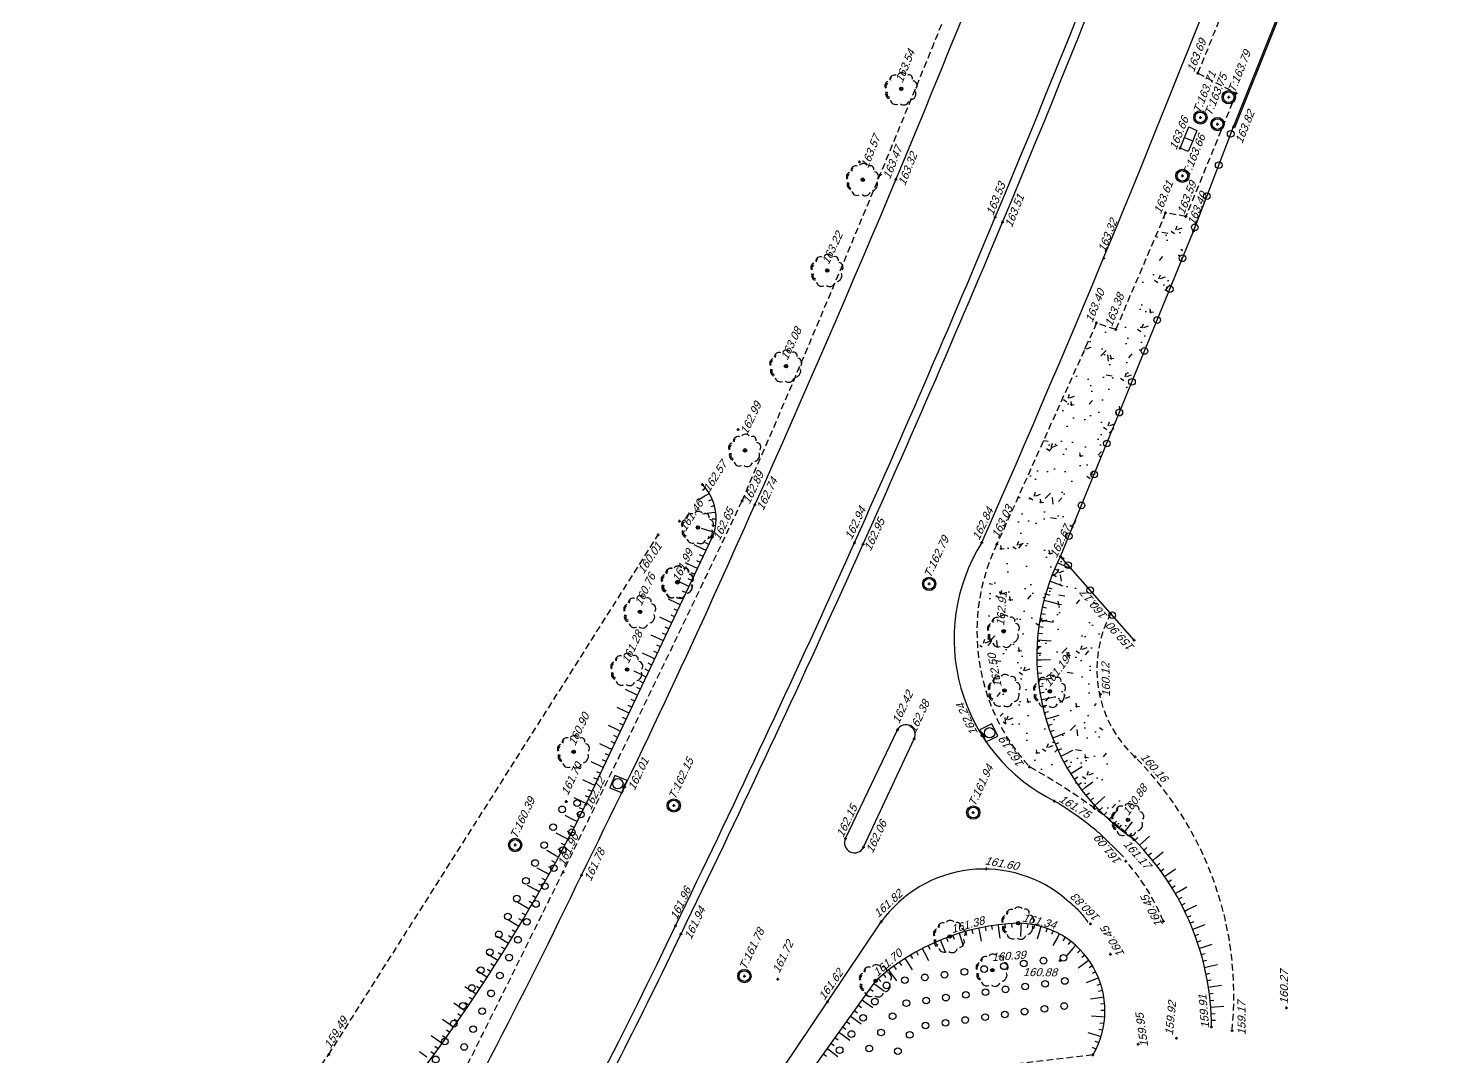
# Model space of a CAD drawing. Header units: metres. Extents: x 1633075 to 1634601, y 8175308 to 8177203.
# Drawn here: x 1634215.6 to 1634321.2, y 8176012.3 to 8176089.4 of the extents above; entities that cross this region are included whole.
import ezdxf

# ---------------------------------------------------------------- set-up
doc = ezdxf.new("R2010")
doc.units = ezdxf.units.M
doc.header["$LTSCALE"] = 2
doc.header["$PDMODE"] = 2
doc.header["$PDSIZE"] = 0.1
doc.linetypes.add('CACHE', pattern=[0.375, 0.25, -0.125])
doc.linetypes.add('CONTINU', pattern=[0])
for name, color, linetype in [('C15785 - ALLEE', 7, 'CACHE'), ('C15785 - ASSAINIS', 6, 'Continuous'), ('C15785 - BORDURES', 7, 'CONTINU'), ('C15785 - BTALUS', 3, 'CACHE'), ('C15785 - CLOTURES', 3, 'Continuous'), ('C15785 - DBA', 252, 'Continuous'), ('C15785 - HTALUS', 7, 'Continuous'), ('C15785 - MURS', 7, 'Continuous'), ('C15785 - POINT 2D', 7, 'Continuous'), ('C15785 - PTT', 3, 'Continuous'), ('C15785 - Talus', 7, 'Continuous'), ('C15785 - VEGET', 3, 'Continuous'), ('C15785 - Z', 7, 'Continuous')]:
    doc.layers.add(name, color=color, linetype=linetype)
doc.styles.get("Standard").update_dxf_attribs({"font": 'arial.ttf'})

# ---------------------------------------------------------------- blocks, each defined once
blk = doc.blocks.new('ARBN')
blk.add_circle((0, 0), 0.0517)
for centre, radius, start, end in [((-0.088, 0.27), 0.194, 62.9289, 157.9234), ((0.159, 0.288), 0.162, 10.5515, 118.7684), ((-0.381, -0.079), 0.106, 125.5548, 253.3512), ((-0.313, 0.149), 0.141, 102.3806, 218.1519), ((0.33, 0.115), 0.163, 331.4172, 69.7614), ((-0.236, -0.237), 0.15, 182.2997, 276.8338), ((-0.027, -0.335), 0.147, 208.1993, 316.9403), ((0.007, -0.38), 0.0689, 259.4414, 333.9219), ((0.202, -0.304), 0.137, 247.1419, 348.9634), ((0.221, -0.292), 0.104, 254.316, 338.7253), ((0.342, -0.106), 0.104, 287.358, 32.9391), ((0.335, -0.105), 0.151, 294.7172, 29.5061)]:
    blk.add_arc(centre, radius, start, end)
blk = doc.blocks.new('R')
blk.add_circle((0, 0, 0), 0.25)
blk = doc.blocks.new('TALH100A')
blk.add_line((0, 0.3), (0, 1))
blk = doc.blocks.new('TALH100B')
blk.add_line((0, 0), (0, 0.3))
blk = doc.blocks.new('TALB100A')
blk.add_line((0, -0.3), (0, -1))
blk = doc.blocks.new('TALB100B')
blk.add_line((0, 0), (0, -0.3))
blk = doc.blocks.new('TAMPON')
blk.add_circle((0, 0), 0.5)

msp = doc.modelspace()

# ---------------------------------------------------------------- hatches: boundary and pattern name
at = {"layer": 'C15785 - VEGET'}
h = msp.add_hatch(dxfattribs=at)
h.set_pattern_fill('AR-CONC', color=256, scale=0.02, angle=-0.5, style=0)
h.set_pattern_definition([(49.50002714, (1050220.128, 8061047.714), (3.640772945, -0.350564668), [0.381, -4.191]), (354.50002714, (1050220.128, 8061047.714), (-0.671486242, 3.827137998), [0.3048, -3.3528]), (99.95102714, (1050220.4313, 8061047.6847), (2.969299724, 3.476555826), [0.3238, -3.5618]), (45.6842271, (1050220.1367, 8061048.73), (5.414037124, -0.888123595), [0.5715, -6.2865]), (96.1356271, (1050220.588, 8061048.656), (4.79108493, 4.906890634), [0.4857, -5.3427]), (350.6840271, (1050220.137, 8061048.73), (4.79109228, 4.90688181), [0.4572, -5.0292]), (20.50002714, (1050220.6425, 8061048.4715), (3.014334644, -2.071692516), [0.381, -4.191]), (325.50002714, (1050220.6425, 8061048.4715), (1.26813822, 3.672833305), [0.3048, -3.3528]), (70.95142714, (1050220.8937, 8061048.2988), (4.282464587, 1.601149064), [0.3238, -3.5618]), (37.00002714, (1050220.1279, 8061047.7139), (0.076526363, 1.6904973657), [0, -3.31216, 0, -3.4036, 0, -3.3655]), (7.00002714, (1050220.1279, 8061047.714), (1.353826008, 1.991873763), [0, -1.94056, 0, -3.23596, 0, -1.2827]), (327.00002714, (1050218.9951, 8061047.7238), (2.7107088696, -0.138233956), [0, -1.27, 0, -3.9624, 0, -5.2578]), (317.00002714, (1050218.487, 8061047.7282), (2.9669082965, 0.482658772), [0, -1.651, 0, -2.63144, 0, -3.7338])])
h.paths.add_polyline_path([(1634302.96, 8176074.2), (1634302.4, 8176075.31), (1634300.88, 8176075.59), (1634297.14, 8176066.83), (1634295.7, 8176067.33), (1634288.23, 8176050.75), (1634286.85, 8176043.71), (1634287.74, 8176039.32), (1634289.7, 8176035.46), (1634292.86, 8176032.78), (1634298.27, 8176028.75), (1634295.57, 8176039.25), (1634296.29, 8176045.88), (1634293.14, 8176049.89)])

# ---------------------------------------------------------------- linework, layer by layer
at = {"layer": 'C15785 - ALLEE'}
msp.add_lwpolyline([(1634303.3, 8176086.06), (1634306.18, 8176084.55), (1634302.4, 8176075.31), (1634300.88, 8176075.59), (1634297.14, 8176066.83), (1634295.7, 8176067.33), (1634288.23, 8176050.75)], dxfattribs=at)
for centre, radius, start, end in [((1632774.56, 8176701.51), 1628.8, 336.57545, 338.475), ((1634048.13, 8176191.4), 276.06, 337.5689, 340.2484), ((1632320.61, 8176977.58), 2156.32, 333.29124, 334.63938), ((1634301.75, 8176044.2), 15.02, 154.1501, 222.5028), ((1634267.28, 8175992.05), 48.09, 49.4914, 60.8794), ((1634285.97, 8176016.4), 15.95, 22.4531, 41.6343)]:
    msp.add_arc(centre, radius, start, end, dxfattribs=at)
at = {"layer": 'C15785 - ASSAINIS'}
for p, q in [((1634287.86, 8176037.27), (1634286.96, 8176036.83)), ((1634288.3, 8176036.37), (1634287.86, 8176037.27)), ((1634286.96, 8176036.83), (1634287.4, 8176035.93)), ((1634287.4, 8176035.93), (1634288.3, 8176036.37)), ((1634259.59, 8176033.41), (1634259.21, 8176032.48)), ((1634260.51, 8176033.03), (1634259.59, 8176033.41)), ((1634260.13, 8176032.1), (1634260.51, 8176033.03)), ((1634259.21, 8176032.48), (1634260.13, 8176032.1))]:
    msp.add_line(p, q, dxfattribs=at)
for centre, radius in [((1634305.61, 8176084.25), 0.4), ((1634303.49, 8176082.74), 0.4), ((1634304.77, 8176082.24), 0.4), ((1634302.14, 8176078.36), 0.4), ((1634283.15, 8176047.77), 0.4), ((1634287.68, 8176036.61), 0.389), ((1634259.81, 8176032.79), 0.389), ((1634264, 8176031.16), 0.4), ((1634286.46, 8176030.63), 0.4), ((1634252.11, 8176028.2), 0.4), ((1634269.3, 8176018.38), 0.4)]:
    msp.add_circle(centre, radius, dxfattribs=at)
for centre, start, end in [((1634286.32, 8176035.95), 3.1785, 48.8147), ((1634261.22, 8176032.21), 134.9399, 180.5761)]:
    msp.add_arc(centre, 1.05, start, end, dxfattribs=at)
at = {"layer": 'C15785 - BORDURES'}
for points in [[(1634276.87, 8176028.68), (1634280.78, 8176036.84)], [(1634278.24, 8176028.03), (1634282.02, 8176036.15)], [(1634246.16, 8175972.07), (1634251.03, 8175979.86), (1634263.31, 8175998.26), (1634275.54, 8176016.45), (1634279.56, 8176022.44)]]:
    msp.add_lwpolyline(points, dxfattribs=at)
at = {"layer": 'C15785 - BORDURES', "flags": 128}
msp.add_lwpolyline([(1634295.84, 8176029.15), (1634297.72, 8176027.32)], dxfattribs=at)
msp.add_lwpolyline([(1634293.48, 8176024.07, -0.048101), (1634294.47, 8176023.16, -0.033625), (1634295.04, 8176022.42)], format="xyb", dxfattribs=at)
at = {"layer": 'C15785 - BORDURES'}
for centre, radius, start, end in [((1633341.91, 8176470.77), 1017.57, 335.803, 338.84552), ((1633285.21, 8176492.72), 1094.99, 336.20142, 338.89204), ((1633663.49, 8176320.84), 662.8, 333.58195, 336.2309), ((1634298.6, 8176043.65), 13.58, 147.8913, 243.5873), ((1634281.39, 8176036.49), 0.714, 331.6043, 149.9571), ((1634279.79, 8176010.15), 24.86, 49.8118, 59.0902), ((1634277.56, 8176028.37), 0.759, 155.5507, 333.256), ((1633844.79, 8176223.03, 315.99), 456.97, 330.6277, 334.4505), ((1634287.26, 8176016.95), 9.45, 48.825, 144.563)]:
    msp.add_arc(centre, radius, start, end, dxfattribs=at)
at = {"layer": 'C15785 - BTALUS'}
for points in [[(1634223.9, 8175992), (1634238.13, 8176012.5), (1634262.83, 8176051.44)], [(1634295.43, 8176012.46), (1634281.06, 8176010.79), (1634276.26, 8176000.36), (1634265.04, 8175983.87), (1634251.46, 8175967.51)]]:
    msp.add_lwpolyline(points, dxfattribs=at)
for centre, radius, start, end in [((1634304.67, 8176041.36), 8.95, 152.0936, 227.1957), ((1634280.8, 8176016.95), 25.2, 353.9655, 45.1034)]:
    msp.add_arc(centre, radius, start, end, dxfattribs=at)
at = {"layer": 'C15785 - CLOTURES'}
msp.add_lwpolyline([(1634298.53, 8176043.55), (1634293.01, 8176049.83), (1634302.96, 8176074.2), (1634305.96, 8176082.02)], dxfattribs=at)
at = {"layer": 'C15785 - DBA'}
for centre, radius, start, end in [((1633389.24, 8176451.69), 974.51, 337.27688, 340.3787), ((1633375.36, 8176457.68), 990.27, 337.2596, 340.31745), ((1633364.43, 8176460.38), 1000.75, 334.03, 337.36674), ((1633318.52, 8176481.05), 1051.73, 334.09153, 337.28289), ((1633895.57, 8176197.2), 408.01, 327.3163, 334.5939), ((1633835.95, 8176227.72), 475.62, 331.8623, 334.3058)]:
    msp.add_arc(centre, radius, start, end, dxfattribs=at)
at = {"layer": 'C15785 - HTALUS'}
for points in [[(1634223.9, 8175992, 0.119067), (1634243.55, 8176009.21, 0.049771), (1634257.41, 8176031.24), (1634266.91, 8176051.3, 0.300049), (1634266.15, 8176055.21)], [(1634304.32, 8176014.56, 0.197172), (1634298.51, 8176028.61, -0.375087), (1634293.01, 8176049.83)], [(1634289.82, 8176022.34, 0.175433), (1634279.14, 8176018.02), (1634264.07, 8175996.99), (1634254.01, 8175981.95, -0.022861), (1634231.27, 8175948.35, 0.018628), (1634215.59, 8175927.37, 0.018628)]]:
    msp.add_lwpolyline(points, format="xyb", dxfattribs=at)
msp.add_arc((1634289.76, 8176015.77), 6.57, 329.7208, 89.4684, dxfattribs=at)
at = {"layer": 'C15785 - MURS'}
for points in [[(1634305.96, 8176082.02), (1634312.02, 8176097.15), (1634321.11, 8176119.55)], [(1634306.07, 8176081.98), (1634312.13, 8176097.11), (1634321.22, 8176119.5)], [(1634305.96, 8176082.02), (1634306.07, 8176081.98)]]:
    msp.add_lwpolyline(points, dxfattribs=at)
at = {"layer": 'C15785 - POINT 2D'}
for p in [(1634303.3, 8176086.06), (1634281.06, 8176084.88), (1634306.18, 8176084.55), (1634305.61, 8176084.25), (1634303.49, 8176082.74), (1634304.77, 8176082.24), (1634305.96, 8176082.02), (1634301.97, 8176080.43), (1634277.93, 8176079.4), (1634279.5, 8176078.47), (1634302.14, 8176078.36), (1634278.17, 8176078.07), (1634280.65, 8176078.08), (1634288.11, 8176075.26), (1634300.88, 8176075.59), (1634302.4, 8176075.31), (1634288.66, 8176074.89), (1634302.96, 8176074.2), (1634296.24, 8176072.19), (1634275.51, 8176071.26), (1634295.7, 8176067.33), (1634297.14, 8176066.83), (1634272.42, 8176064.09), (1634268.84, 8176059.34), (1634269.34, 8176057.78), (1634266.15, 8176055.21), (1634269.13, 8176053.99), (1634270.07, 8176053.69), (1634264.42, 8176052.48), (1634265.81, 8176052), (1634262.83, 8176051.44), (1634266.91, 8176051.3), (1634277.55, 8176050.86), (1634278.2, 8176050.75), (1634287.1, 8176050.87), (1634288.23, 8176050.75), (1634293.01, 8176049.83), (1634264.27, 8176047.89), (1634264.3, 8176047.91), (1634283.15, 8176047.77), (1634261.47, 8176045.67), (1634296.76, 8176045.55), (1634288.74, 8176044.22), (1634298.53, 8176043.55), (1634260.5, 8176041.35), (1634288.8, 8176039.78), (1634292.2, 8176039.72), (1634296.01, 8176039.51), (1634280.78, 8176036.84), (1634282.02, 8176036.15), (1634287.11, 8176036.41), (1634256.5, 8176035.19), (1634290.68, 8176034.06), (1634298.59, 8176034.8), (1634260.32, 8176032.57), (1634255.93, 8176031.46), (1634255.96, 8176031.47), (1634257.41, 8176031.24), (1634264, 8176031.16), (1634286.46, 8176030.63), (1634292.56, 8176031.49), (1634298.06, 8176030.09), (1634276.87, 8176028.68), (1634298.51, 8176028.61), (1634252.11, 8176028.2), (1634278.24, 8176028.03), (1634287.45, 8176026.41), (1634297.89, 8176027), (1634255.7, 8176026.17), (1634257.08, 8176025.94), (1634264.13, 8176022.15), (1634279.56, 8176022.44), (1634289.82, 8176022.34), (1634295.25, 8176022.29), (1634300.72, 8176022.48), (1634264.54, 8176021.51), (1634284.69, 8176021.34), (1634292.98, 8176019.53), (1634296.74, 8176020.01), (1634269.3, 8176018.38), (1634271.81, 8176018.14), (1634279.14, 8176018.02), (1634287.89, 8176018.81), (1634275.54, 8176016.45), (1634309.95, 8176015.99), (1634301.69, 8176013.72), (1634304.32, 8176014.56), (1634305.86, 8176014.3), (1634298.83, 8176013.26), (1634238.13, 8176012.5), (1634295.43, 8176012.46)]:
    msp.add_point(p, dxfattribs=at)
at = {"layer": 'C15785 - PTT'}
for p, q in [((1634302.3, 8176081.22), (1634302.62, 8176082.02)), ((1634302.62, 8176082.02), (1634303.23, 8176081.76)), ((1634303.23, 8176081.76), (1634302.91, 8176080.97)), ((1634301.97, 8176080.43), (1634302.3, 8176081.22)), ((1634302.58, 8176080.18), (1634301.97, 8176080.43)), ((1634302.3, 8176081.22), (1634302.91, 8176080.97)), ((1634302.91, 8176080.97), (1634302.58, 8176080.18))]:
    msp.add_line(p, q, dxfattribs=at)

# ---------------------------------------------------------------- block references
at = {"layer": 'C15785 - ASSAINIS', "rotation": 359.5000271160415}
for p in [(1634305.61, 8176084.25), (1634303.49, 8176082.74), (1634304.77, 8176082.24), (1634302.14, 8176078.36), (1634283.15, 8176047.77), (1634264, 8176031.16), (1634286.46, 8176030.63), (1634252.11, 8176028.2), (1634269.3, 8176018.38)]:
    msp.add_blockref('TAMPON', p, dxfattribs=at)
at = {"layer": 'C15785 - Talus'}
for name, p, rotation in [('TALH100A', (1634266.67, 8176054.54), 120.9860395168004), ('TALH100B', (1634266.38, 8176054.95), 128.909471544847), ('TALH100B', (1634266.67, 8176054.54), 120.9860395168004), ('TALH100B', (1634266.89, 8176054.09), 113.0626075112979), ('TALH100A', (1634267.15, 8176053.13), 97.2157434500333), ('TALH100B', (1634267.06, 8176053.62), 105.1391754754317), ('TALH100B', (1634267.15, 8176053.13), 97.2157434500333), ('TALH100A', (1634267.03, 8176051.65), 73.44544738316974), ('TALH100B', (1634267.14, 8176052.13), 81.36887940763849), ('TALH100B', (1634267.18, 8176052.63), 89.29231142867506), ('TALH100B', (1634266.64, 8176050.73), 64.65620673690533), ('TALH100B', (1634266.85, 8176051.18), 64.65620673690533), ('TALH100B', (1634267.03, 8176051.65), 73.44544738316974), ('TALH100A', (1634266.43, 8176050.28), 64.65620673690533), ('TALH100B', (1634266.21, 8176049.82), 64.65620673690533), ('TALH100B', (1634266.43, 8176050.28), 64.65620673690533), ('TALB100B', (1634293, 8176049.81), 63.47444331928489), ('TALH100A', (1634265.78, 8176048.92), 64.65620673690533), ('TALH100B', (1634265.78, 8176048.92), 64.65620673690533), ('TALH100B', (1634266, 8176049.37), 64.65620673690533), ('TALB100B', (1634292.58, 8176048.9), 66.91259193778279), ('TALB100B', (1634292.79, 8176049.36), 65.19351764458723), ('TALB100A', (1634292.79, 8176049.36), 65.19351764458723), ('TALH100A', (1634265.14, 8176047.57), 64.65620673690533), ('TALH100B', (1634265.14, 8176047.57), 64.65620673690533), ('TALH100B', (1634265.36, 8176048.02), 64.65620673690533), ('TALH100B', (1634265.57, 8176048.47), 64.65620673690533), ('TALB100B', (1634292.22, 8176047.97), 70.35074056922085), ('TALB100B', (1634292.39, 8176048.44), 68.63166625047603), ('TALB100A', (1634292.22, 8176047.97), 70.35074056922085), ('TALH100A', (1634264.5, 8176046.21), 64.65620673690533), ('TALH100B', (1634264.71, 8176046.66), 64.65620673690533), ('TALH100B', (1634264.93, 8176047.11), 64.65620673690533), ('TALB100B', (1634291.78, 8176046.54), 75.50796351214942), ('TALB100B', (1634291.91, 8176047.02), 73.78888919692737), ('TALB100B', (1634292.06, 8176047.5), 72.06981488993603), ('TALH100B', (1634264.29, 8176045.76), 64.65620673690533), ('TALH100B', (1634264.5, 8176046.21), 64.65620673690533), ('TALB100B', (1634291.56, 8176045.56), 78.94611214110493), ('TALB100B', (1634291.66, 8176046.05), 77.22703782451742), ('TALB100A', (1634291.78, 8176046.54), 75.50796351214942), ('TALH100A', (1634263.86, 8176044.85), 64.65620673690533), ('TALH100B', (1634263.64, 8176044.4), 64.65620673690533), ('TALH100B', (1634263.86, 8176044.85), 64.65620673690533), ('TALH100B', (1634264.07, 8176045.31), 64.65620673690533), ('TALB100B', (1634291.4, 8176044.58), 82.38426076634796), ('TALB100B', (1634291.47, 8176045.07), 80.66518644429587), ('TALB100A', (1634291.47, 8176045.07), 80.66518644429587), ('TALH100A', (1634263.22, 8176043.5), 64.65620673690533), ('TALH100B', (1634263.22, 8176043.5), 64.65620673690533), ('TALH100B', (1634263.43, 8176043.95), 64.65620673690533), ('TALB100B', (1634291.29, 8176043.58), 85.82240939303261), ('TALB100B', (1634291.34, 8176044.08), 84.10333508459246), ('TALB100A', (1634291.29, 8176043.58), 85.82240939303261), ('TALH100A', (1634262.57, 8176042.14), 64.65620673690533), ('TALH100B', (1634262.79, 8176042.59), 64.65620673690533), ('TALH100B', (1634263, 8176043.05), 64.65620673690533), ('TALB100B', (1634291.25, 8176042.58), 89.26055801532085), ('TALB100B', (1634291.26, 8176043.08), 87.5414837020095), ('TALH100B', (1634262.14, 8176041.24), 64.65620673690533), ('TALH100B', (1634262.36, 8176041.69), 64.65620673690533), ('TALH100B', (1634262.57, 8176042.14), 64.65620673690533), ('TALB100B', (1634291.25, 8176042.08), 90.9796323392865), ('TALB100B', (1634291.27, 8176041.58), 92.69870664175654), ('TALB100A', (1634291.25, 8176042.08), 90.9796323392865), ('TALH100A', (1634261.93, 8176040.79), 64.65620673690533), ('TALH100B', (1634261.72, 8176040.34), 64.65620673690533), ('TALH100B', (1634261.93, 8176040.79), 64.65620673690533), ('TALB100B', (1634291.3, 8176041.08), 94.41778096205397), ('TALB100B', (1634291.34, 8176040.59), 96.13685527858782), ('TALB100A', (1634291.34, 8176040.59), 96.13685527858782), ('TALH100A', (1634261.29, 8176039.43), 64.65620673690533), ('TALH100B', (1634261.29, 8176039.43), 64.65620673690533), ('TALH100B', (1634261.5, 8176039.88), 64.65620673690533), ('TALB100B', (1634291.4, 8176040.09), 97.85592958133056), ('TALB100B', (1634291.48, 8176039.6), 99.57500389687178), ('TALB100B', (1634291.57, 8176039.1), 101.2940782104021), ('TALB100A', (1634291.57, 8176039.1), 101.2940782104021), ('TALH100A', (1634260.65, 8176038.08), 64.65620673690533), ('TALH100B', (1634260.65, 8176038.08), 64.65620673690533), ('TALH100B', (1634260.86, 8176038.53), 64.65620673690533), ('TALH100B', (1634261.07, 8176038.98), 64.65620673690533), ('TALB100B', (1634291.68, 8176038.62), 103.0131525383559), ('TALB100B', (1634291.8, 8176038.13), 104.7322268439409), ('TALH100A', (1634260, 8176036.72), 64.65620673690533), ('TALH100B', (1634260.22, 8176037.17), 64.65620673690533), ('TALH100B', (1634260.43, 8176037.62), 64.65620673690533), ('TALB100B', (1634291.93, 8176037.65), 106.451301151697), ('TALB100B', (1634292.08, 8176037.17), 108.1703754702638), ('TALB100A', (1634291.93, 8176037.65), 106.451301151697), ('TALH100B', (1634259.79, 8176036.27), 64.65620673690533), ('TALH100B', (1634260, 8176036.72), 64.65620673690533), ('TALB100B', (1634292.24, 8176036.7), 109.8894497907749), ('TALB100B', (1634292.42, 8176036.23), 111.6085240911609), ('TALB100A', (1634292.42, 8176036.23), 111.6085240911609), ('TALH100A', (1634259.36, 8176035.36), 64.65620673690533), ('TALH100B', (1634259.15, 8176034.91), 64.65620673690533), ('TALH100B', (1634259.36, 8176035.36), 64.65620673690533), ('TALH100B', (1634259.58, 8176035.82), 64.65620673690533), ('TALB100B', (1634292.61, 8176035.77), 113.3275984143636), ('TALB100B', (1634292.82, 8176035.31), 115.046672728691), ('TALB100B', (1634293.03, 8176034.86), 116.7657470371475), ('TALB100A', (1634293.03, 8176034.86), 116.7657470371475), ('TALH100A', (1634258.72, 8176034.01), 64.65620673690533), ('TALH100B', (1634258.72, 8176034.01), 64.65620673690533), ('TALH100B', (1634258.93, 8176034.46), 64.65620673690533), ('TALB100B', (1634293.27, 8176034.42), 118.4848213389871), ('TALB100B', (1634293.51, 8176033.98), 120.2038956534693), ('TALB100A', (1634293.77, 8176033.56), 121.9229699717245), ('TALH100A', (1634258.08, 8176032.65), 64.65620673690533), ('TALH100B', (1634258.29, 8176033.11), 64.65620673690533), ('TALH100B', (1634258.51, 8176033.56), 64.65620673690533), ('TALB100B', (1634293.77, 8176033.56), 121.9229699717245), ('TALB100B', (1634294.04, 8176033.14), 123.6420442941047), ('TALB100B', (1634294.32, 8176032.72), 125.3611186071797), ('TALB100A', (1634294.62, 8176032.32), 127.0801929190523), ('TALH100B', (1634257.65, 8176031.75), 64.65620673690533), ('TALH100B', (1634257.86, 8176032.2), 64.65620673690533), ('TALH100B', (1634258.08, 8176032.65), 64.65620673690533), ('TALB100B', (1634294.62, 8176032.32), 127.0801929190523), ('TALB100B', (1634294.93, 8176031.93), 128.7992672229146), ('TALB100A', (1634295.58, 8176031.17), 132.2374158645827), ('TALH100A', (1634257.44, 8176031.3), 64.65620673690533), ('TALH100B', (1634257.21, 8176030.85), 63.34014014150166), ('TALH100B', (1634257.44, 8176031.3), 64.65620673690533), ('TALB100B', (1634295.24, 8176031.54), 130.5183415462214), ('TALB100B', (1634295.58, 8176031.17), 132.2374158645827), ('TALB100B', (1634295.92, 8176030.8), 133.9564901697494), ('TALB100A', (1634296.63, 8176030.1), 137.3946388082944), ('TALH100A', (1634256.76, 8176029.96), 62.90302254351388), ('TALH100B', (1634256.53, 8176029.51), 62.68446374124009), ('TALH100B', (1634256.76, 8176029.96), 62.90302254351388), ('TALH100B', (1634256.99, 8176030.4), 63.12158134948591), ('TALB100B', (1634296.27, 8176030.45), 135.6755644959942), ('TALB100B', (1634296.63, 8176030.1), 137.3946388082944), ('TALB100B', (1634297, 8176029.77), 139.1137131160486), ('TALB100B', (1634297.39, 8176029.45), 140.8327874169979), ('TALB100A', (1634297.78, 8176029.14), 142.551861759037), ('TALH100A', (1634256.07, 8176028.63), 62.24734614810587), ('TALH100B', (1634256.07, 8176028.63), 62.24734614810587), ('TALH100B', (1634256.3, 8176029.07), 62.46590496095812), ('TALB100B', (1634297.78, 8176029.14), 142.551861759037), ('TALB100B', (1634298.18, 8176028.84), 144.2709360480479), ('TALB100B', (1634298.58, 8176028.54), 134.4795209716779), ('TALB100A', (1634298.93, 8176028.18), 133.0493332689975), ('TALH100A', (1634255.36, 8176027.3), 61.59166977122268), ('TALH100B', (1634255.6, 8176027.74), 61.81022857098824), ('TALH100B', (1634255.84, 8176028.18), 62.02878736934609), ('TALB100B', (1634298.93, 8176028.18), 133.0493332689975), ('TALB100B', (1634299.26, 8176027.81), 131.619145538319), ('TALB100B', (1634299.59, 8176027.43), 130.1889578023316), ('TALB100A', (1634299.91, 8176027.05), 128.7587700455038), ('TALH100A', (1634254.64, 8176025.99), 60.93599337798681), ('TALH100B', (1634254.89, 8176026.43), 61.15455218490786), ('TALH100B', (1634255.13, 8176026.86), 61.37311096452942), ('TALH100B', (1634255.36, 8176027.3), 61.59166977122268), ('TALB100B', (1634299.91, 8176027.05), 128.7587700455038), ('TALB100B', (1634300.22, 8176026.65), 127.3285823301628), ('TALH100B', (1634254.4, 8176025.55), 60.71743458979745), ('TALH100B', (1634254.64, 8176025.99), 60.93599337798681), ('TALB100B', (1634300.51, 8176026.25), 125.8983945806263), ('TALB100B', (1634300.8, 8176025.84), 124.4682068745484), ('TALB100A', (1634300.8, 8176025.84), 124.4682068745484), ('TALB100B', (1634301.08, 8176025.43), 123.0380191163498), ('TALH100A', (1634253.91, 8176024.68), 60.28031700505584), ('TALH100B', (1634253.66, 8176024.25), 60.06175820501007), ('TALH100B', (1634253.91, 8176024.68), 60.28031700505584), ('TALH100B', (1634254.15, 8176025.12), 60.49887579117904), ('TALB100B', (1634301.35, 8176025), 121.6078313893299), ('TALB100B', (1634301.6, 8176024.57), 120.1776436805287), ('TALB100A', (1634301.6, 8176024.57), 120.1776436805287), ('TALH100A', (1634253.16, 8176023.38), 59.62464062137089), ('TALH100B', (1634253.16, 8176023.38), 59.62464062137089), ('TALH100B', (1634253.41, 8176023.81), 59.84319940268478), ('TALB100B', (1634301.85, 8176024.14), 118.7474559331293), ('TALB100B', (1634302.08, 8176023.7), 117.3172682084041), ('TALB100B', (1634302.31, 8176023.25), 115.8870804620752), ('TALB100A', (1634302.31, 8176023.25), 115.8870804620752), ('TALH100A', (1634252.39, 8176022.09), 58.96896422362846), ('TALH100B', (1634252.39, 8176022.09), 58.96896422362846), ('TALH100B', (1634252.65, 8176022.52), 59.18752301038624), ('TALH100B', (1634252.9, 8176022.95), 59.40608181111722), ('TALH100B', (1634288.82, 8176022.27), 185.5189334987109), ('TALH100B', (1634289.32, 8176022.32), 183.8260531211386), ('TALH100B', (1634290.04, 8176022.34), 177.4883987992211), ('TALH100B', (1634290.54, 8176022.29), 173.1266344092718), ('TALB100B', (1634302.52, 8176022.8), 114.4568927320682), ('TALB100B', (1634302.72, 8176022.34), 113.0267050179322), ('TALB100A', (1634302.91, 8176021.88), 111.596517262981), ('TALH100A', (1634251.61, 8176020.81), 58.31328783453155), ('TALH100B', (1634251.87, 8176021.24), 58.53184663949187), ('TALH100B', (1634252.13, 8176021.66), 58.75040542801892), ('TALH100B', (1634284.45, 8176021.25), 200.7548567369855), ('TALH100B', (1634284.92, 8176021.42), 199.0619763676794), ('TALH100B', (1634285.4, 8176021.58), 197.3690960201012), ('TALH100A', (1634285.4, 8176021.58), 197.3690960201012), ('TALH100B', (1634285.88, 8176021.72), 195.6762156436409), ('TALH100B', (1634286.36, 8176021.85), 193.9833352911881), ('TALH100B', (1634286.85, 8176021.96), 192.2904549502388), ('TALH100A', (1634286.85, 8176021.96), 192.2904549502388), ('TALH100B', (1634287.34, 8176022.06), 190.5975745775075), ('TALH100B', (1634287.83, 8176022.15), 188.9046942265156), ('TALH100B', (1634288.32, 8176022.22), 187.211813868792), ('TALH100A', (1634288.32, 8176022.22), 187.211813868792), ('TALH100A', (1634290.04, 8176022.34), 177.4883987992211), ('TALH100B', (1634291.04, 8176022.22), 168.7648700015449), ('TALH100A', (1634291.52, 8176022.1), 164.4031056140061), ('TALH100B', (1634291.52, 8176022.1), 164.4031056140061), ('TALH100B', (1634292, 8176021.95), 160.041341217398), ('TALH100B', (1634292.46, 8176021.76), 155.679576861465), ('TALH100A', (1634292.91, 8176021.54), 151.3178124491305), ('TALH100B', (1634292.91, 8176021.54), 151.3178124491305), ('TALH100B', (1634293.34, 8176021.28), 146.9560480496919), ('TALB100B', (1634302.91, 8176021.88), 111.596517262981), ('TALB100B', (1634303.09, 8176021.41), 110.1663295404691), ('TALH100B', (1634251.35, 8176020.39), 58.09472905073725), ('TALH100B', (1634251.61, 8176020.81), 58.31328783453155), ('TALH100B', (1634282.19, 8176020.2), 209.2192585817095), ('TALH100B', (1634282.63, 8176020.44), 207.5263781898908), ('TALH100A', (1634282.63, 8176020.44), 207.5263781898908), ('TALH100B', (1634283.07, 8176020.66), 205.8334978265599), ('TALH100B', (1634283.53, 8176020.87), 204.1406174901873), ('TALH100B', (1634283.99, 8176021.07), 202.4477370959539), ('TALH100A', (1634283.99, 8176021.07), 202.4477370959539), ('TALH100A', (1634294.13, 8176020.67), 138.2325192632259), ('TALH100B', (1634293.75, 8176020.99), 142.5942836766707), ('TALH100B', (1634294.13, 8176020.67), 138.2325192632259), ('TALH100B', (1634294.49, 8176020.33), 133.8707548828471), ('TALB100B', (1634303.26, 8176020.94), 108.7361418065262), ('TALB100B', (1634303.41, 8176020.46), 107.3059540821125), ('TALB100A', (1634303.41, 8176020.46), 107.3059540821125), ('TALH100A', (1634250.81, 8176019.54), 57.65761145151558), ('TALH100B', (1634250.55, 8176019.12), 57.43905265580653), ('TALH100B', (1634250.81, 8176019.54), 57.65761145151558), ('TALH100B', (1634251.08, 8176019.96), 57.87617025314584), ('TALH100B', (1634280.5, 8176019.12), 215.9907800023646), ('TALH100B', (1634280.91, 8176019.41), 214.2978996514514), ('TALH100B', (1634281.33, 8176019.69), 212.6050192921106), ('TALH100A', (1634281.33, 8176019.69), 212.6050192921106), ('TALH100B', (1634281.75, 8176019.95), 210.9121389135664), ('TALH100A', (1634295.13, 8176019.55), 125.1472260988096), ('TALH100B', (1634294.82, 8176019.95), 129.5089904870236), ('TALH100B', (1634295.13, 8176019.55), 125.1472260988096), ('TALH100B', (1634295.4, 8176019.14), 120.7854617072195), ('TALB100B', (1634303.55, 8176019.98), 105.8757663487057), ('TALB100B', (1634303.69, 8176019.5), 104.4455786055914), ('TALB100B', (1634303.8, 8176019.02), 103.0153908870469), ('TALB100A', (1634303.8, 8176019.02), 103.0153908870469), ('TALH100A', (1634250.01, 8176018.28), 57.00193504806779), ('TALH100B', (1634249.73, 8176017.86), 56.78337626899043), ('TALH100B', (1634250.01, 8176018.28), 57.00193504806779), ('TALH100B', (1634250.28, 8176018.7), 57.22049386477803), ('TALH100B', (1634279.33, 8176018.19), 221.0694211097388), ('TALH100B', (1634279.71, 8176018.51), 219.3765407572947), ('TALH100B', (1634280.1, 8176018.82), 217.6836603647195), ('TALH100A', (1634280.1, 8176018.82), 217.6836603647195), ('TALH100A', (1634295.84, 8176018.24), 112.0619329080328), ('TALH100B', (1634295.64, 8176018.7), 116.4236973009357), ('TALH100B', (1634295.84, 8176018.24), 112.0619329080328), ('TALB100B', (1634303.91, 8176018.53), 101.585203145946), ('TALB100B', (1634304, 8176018.04), 100.1550154062167), ('TALH100A', (1634249.18, 8176017.02), 56.34625867946956), ('TALH100B', (1634249.18, 8176017.02), 56.34625867946956), ('TALH100B', (1634249.46, 8176017.44), 56.56481746795479), ('TALH100B', (1634278.41, 8176017.01), 234.3817318364546), ('TALH100B', (1634278.71, 8176017.41), 234.3817318364546), ('TALH100B', (1634279, 8176017.82), 234.3817318364546), ('TALH100A', (1634279, 8176017.82), 234.3817318364546), ('TALH100B', (1634296.01, 8176017.77), 107.7001685251666), ('TALH100B', (1634296.15, 8176017.29), 103.338404123753), ('TALB100B', (1634304.09, 8176017.54), 98.72482768527853), ('TALB100B', (1634304.16, 8176017.05), 97.29463995715132), ('TALB100A', (1634304.09, 8176017.54), 98.72482768527853), ('TALH100A', (1634248.34, 8176015.78), 55.69058227684662), ('TALH100B', (1634248.34, 8176015.78), 55.69058227684662), ('TALH100B', (1634248.62, 8176016.19), 55.90914108035327), ('TALH100B', (1634248.9, 8176016.61), 56.12769987934447), ('TALH100B', (1634277.83, 8176016.19), 234.3817318364546), ('TALH100B', (1634278.12, 8176016.6), 234.3817318364546), ('TALH100A', (1634278.12, 8176016.6), 234.3817318364546), ('TALH100A', (1634296.24, 8176016.8), 98.97663973003034), ('TALH100B', (1634296.24, 8176016.8), 98.97663973003034), ('TALH100B', (1634296.3, 8176016.3), 94.61487534176831), ('TALB100B', (1634304.21, 8176016.55), 95.86445221962147), ('TALB100B', (1634304.26, 8176016.05), 94.43426448853816), ('TALB100A', (1634304.26, 8176016.05), 94.43426448853816), ('TALH100A', (1634247.49, 8176014.55), 55.03490590315933), ('TALH100B', (1634247.78, 8176014.96), 55.25346470112898), ('TALH100B', (1634248.06, 8176015.37), 55.47202349308213), ('TALH100B', (1634276.96, 8176014.98), 234.3817318364546), ('TALH100B', (1634277.25, 8176015.38), 234.3817318364546), ('TALH100A', (1634277.25, 8176015.38), 234.3817318364546), ('TALH100B', (1634277.54, 8176015.79), 234.3817318364546), ('TALH100A', (1634296.31, 8176015.3), 85.89134655886433), ('TALH100B', (1634296.31, 8176015.3), 85.89134655886433), ('TALH100B', (1634296.32, 8176015.8), 90.25311094524156), ('TALB100B', (1634304.29, 8176015.55), 93.00407675461372), ('TALB100B', (1634304.31, 8176015.06), 91.57388902785276), ('TALH100A', (1634246.62, 8176013.32), 54.3792295126681), ('TALH100B', (1634246.91, 8176013.73), 54.59778831775525), ('TALH100B', (1634247.2, 8176014.14), 54.81634710135388), ('TALH100B', (1634247.49, 8176014.55), 55.03490590315933), ('TALH100B', (1634276.38, 8176014.16), 234.3817318364546), ('TALH100A', (1634276.38, 8176014.16), 234.3817318364546), ('TALH100B', (1634276.67, 8176014.57), 234.3817318364546), ('TALH100A', (1634296.03, 8176013.83), 72.80605337859657), ('TALH100B', (1634296.03, 8176013.83), 72.80605337859657), ('TALH100B', (1634296.16, 8176014.31), 77.16781776580989), ('TALH100B', (1634296.25, 8176014.81), 81.5295821605031), ('TALH100B', (1634246.33, 8176012.92), 54.16067071740734), ('TALH100B', (1634246.62, 8176013.32), 54.3792295126681), ('TALH100B', (1634275.5, 8176012.94), 234.3817318364546), ('TALH100A', (1634275.5, 8176012.94), 234.3817318364546), ('TALH100B', (1634275.79, 8176013.35), 234.3817318364546), ('TALH100B', (1634276.08, 8176013.76), 234.3817318364546), ('TALH100B', (1634295.66, 8176012.9), 64.08252459001348), ('TALH100B', (1634295.87, 8176013.36), 68.44428897931517), ('TALH100A', (1634245.74, 8176012.11), 53.72355310817191), ('TALH100B', (1634246.04, 8176012.51), 53.94211191220126), ('TALH100B', (1634275.21, 8176012.54), 234.3817318364546)]:
    msp.add_blockref(name, p, dxfattribs=dict(at, rotation=rotation))
at = {"layer": 'C15785 - VEGET', "xscale": 2.50000000002949, "yscale": 2.50000000002949, "zscale": 2.50000000002949, "rotation": 222.0369205983907}
for p in [(1634281.06, 8176084.88), (1634278.17, 8176078.07), (1634275.51, 8176071.26), (1634272.42, 8176064.09), (1634269.34, 8176057.78), (1634265.81, 8176052), (1634264.27, 8176047.89), (1634264.3, 8176047.91), (1634261.47, 8176045.67), (1634288.74, 8176044.22), (1634260.5, 8176041.35), (1634288.8, 8176039.78), (1634292.2, 8176039.72), (1634256.5, 8176035.19), (1634298.06, 8176030.09), (1634289.82, 8176022.34), (1634284.69, 8176021.34), (1634287.89, 8176018.81), (1634279.14, 8176018.02)]:
    msp.add_blockref('ARBN', p, dxfattribs=at)
at = {"layer": 'C15785 - VEGET'}
for p, rotation in [((1634305.76, 8176081.5), 69.04081525853549), ((1634304.86, 8176079.16), 69.04081525853549), ((1634303.97, 8176076.83), 69.04081525853549), ((1634303.07, 8176074.5), 69.04081525853549), ((1634302.14, 8176072.18), 67.79239134556354), ((1634301.19, 8176069.86), 67.79239134556354), ((1634300.25, 8176067.55), 67.79239134556354), ((1634299.3, 8176065.23), 67.79239134556354), ((1634298.36, 8176062.92), 67.79239134556354), ((1634297.41, 8176060.61), 67.79239134556354), ((1634296.47, 8176058.29), 67.79239134556354), ((1634295.52, 8176055.98), 67.79239134556354), ((1634294.58, 8176053.66), 67.79239134556354), ((1634293.63, 8176051.35), 67.79239134556354), ((1634293.58, 8176049.18), 131.3089042354888), ((1634295.23, 8176047.3), 131.3089042354888), ((1634296.88, 8176045.43), 131.3089042354888), ((1634255.63, 8176030.87), 63.16866909970864), ((1634256.76, 8176031.34), 351.672845244958), ((1634257.03, 8176030.49), 243.3451033916637), ((1634254.95, 8176029.53), 63.16866909970864), ((1634256.36, 8176029.15), 243.3451033916637), ((1634254.28, 8176028.19), 63.16866909970864), ((1634255.69, 8176027.81), 243.3451033916637), ((1634253.6, 8176026.85), 63.16866909970864), ((1634255.01, 8176026.46), 243.3451033916637), ((1634252.92, 8176025.52), 63.16866909970864), ((1634254.34, 8176025.12), 243.3451033916637), ((1634252.24, 8176024.18), 63.16866909970864), ((1634253.67, 8176023.78), 243.3451033916637), ((1634251.57, 8176022.84), 63.16866909970864), ((1634252.99, 8176022.44), 243.3451033916637), ((1634250.89, 8176021.5), 63.16866909970864), ((1634252.32, 8176021.1), 243.3451033916637), ((1634250.21, 8176020.16), 63.16866909970864), ((1634249.54, 8176018.82), 63.16866909970864), ((1634251.65, 8176019.76), 243.3451033916637), ((1634287.27, 8176018.9), 8.023020365049383), ((1634288.76, 8176019.11), 8.023020365049383), ((1634290.24, 8176019.32), 8.023020365049383), ((1634291.73, 8176019.53), 8.023020365049383), ((1634293.22, 8176019.74), 8.023020365049383), ((1634250.97, 8176018.42), 243.3451033916637), ((1634279.95, 8176017.68), 54.15467776765691), ((1634281.33, 8176018.07), 8.023020365049383), ((1634282.82, 8176018.28), 8.023020365049383), ((1634284.3, 8176018.48), 8.023020365049383), ((1634285.79, 8176018.69), 8.023020365049383), ((1634291.84, 8176017.8), 8.023020365049383), ((1634293.32, 8176018.01), 8.023020365049383), ((1634248.86, 8176017.48), 63.16866909970864), ((1634250.3, 8176017.08), 243.3451033916637), ((1634284.41, 8176016.76), 8.023020365049383), ((1634285.9, 8176016.97), 8.023020365049383), ((1634287.38, 8176017.17), 8.023020365049383), ((1634288.87, 8176017.38), 8.023020365049383), ((1634290.35, 8176017.59), 8.023020365049383), ((1634248.18, 8176016.15), 63.16866909970864), ((1634249.63, 8176015.74), 243.3451033916637), ((1634279.08, 8176016.46), 54.15467776765691), ((1634281.44, 8176016.34), 8.023020365049383), ((1634282.93, 8176016.55), 8.023020365049383), ((1634290.31, 8176015.71), 8.023020365049383), ((1634291.79, 8176015.92), 8.023020365049383), ((1634293.28, 8176016.13), 8.023020365049383), ((1634247.51, 8176014.81), 63.16866909970864), ((1634278.2, 8176015.25), 54.15467776765691), ((1634280.41, 8176015.37), 54.15467775684332), ((1634282.88, 8176014.67), 8.023020365049383), ((1634284.37, 8176014.87), 8.023020365049383), ((1634285.85, 8176015.08), 8.023020365049383), ((1634287.34, 8176015.29), 8.023020365049383), ((1634288.82, 8176015.5), 8.023020365049383), ((1634246.83, 8176013.47), 63.16866909970864), ((1634248.96, 8176014.4), 243.3451033916637), ((1634277.32, 8176014.03), 54.15467776765691), ((1634279.54, 8176014.15), 54.15467775684332), ((1634281.69, 8176013.97), 54.15467775684332), ((1634248.28, 8176013.06), 243.3451033916637), ((1634276.44, 8176012.82), 54.15467776765691), ((1634278.66, 8176012.94), 54.15467775684332), ((1634280.81, 8176012.75), 54.15467775684332), ((1634246.15, 8176012.13), 63.16866909970864)]:
    msp.add_blockref('R', p, dxfattribs=dict(at, rotation=rotation))

# ---------------------------------------------------------------- texts
at = {"layer": 'C15785 - Z', "oblique": 18}
for s, rotation, p in [(' 163.54', 428.2594, (1634281.06, 8176085.06, 163.54)), (' 163.69', 428.2594, (1634302.91, 8176085.86, 163.69)), (' T:163.79', 428.2594, (1634305.98, 8176084.31, 163.79)), (' T:163.71', 428.2594, (1634303.37, 8176082.76, 163.71)), (' T:163.75', 428.2594, (1634304.22, 8176082.57, 163.75)), (' 163.66', 428.2594, (1634301.59, 8176080.03, 163.66)), (' 163.82', 428.2594, (1634306.53, 8176080.5, 163.82)), (' 163.57', 428.2594, (1634278.47, 8176078.66, 163.57)), (' T:163.66', 428.2594, (1634302.57, 8176078.02, 163.66)), (' 163.47', 428.2594, (1634280.12, 8176077.83, 163.47)), (' 163.32', 428.2594, (1634281.25, 8176077.35, 163.32)), (' 163.53', 428.2594, (1634287.86, 8176075.11, 163.53)), (' 163.61', 428.2594, (1634300.43, 8176075.23, 163.61)), (' 163.59', 428.2594, (1634302.18, 8176075.19, 163.59)), (' 163.40', 428.2594, (1634302.96, 8176074.38, 163.4)), (' 163.51', 428.2594, (1634289.26, 8176074.21, 163.5)), (' 163.32', 428.2594, (1634296.24, 8176072.37, 163.32)), (' 163.22', 424.7634, (1634275.51, 8176071.44, 163.22)), (' 163.40', 428.2594, (1634295.3, 8176067.09, 163.4)), (' 163.38', 428.2594, (1634296.76, 8176066.78, 163.38)), (' 163.08', 424.7634, (1634272.42, 8176064.27, 163.08)), (' 162.99', 424.7634, (1634269.4, 8176058.69, 162.99)), (' 162.57', 417.4265, (1634266.53, 8176054.39, 162.57)), (' 162.89', 424.7634, (1634269.58, 8176053.48, 162.89)), (' 162.74', 424.7634, (1634270.61, 8176053.01, 162.74)), (' 161.46', 417.4265, (1634264.75, 8176051.45, 161.46)), (' 162.65', 424.7634, (1634267.34, 8176050.75, 162.65)), (' 162.94', 424.7634, (1634277.23, 8176050.82, 162.94)), (' 162.84', 424.7634, (1634286.79, 8176050.77, 162.84)), (' 163.03', 424.7634, (1634288.24, 8176050.93, 163.03)), (' 162.95', 424.7634, (1634278.66, 8176049.97, 162.95)), (' 162.67', 424.7634, (1634292.6, 8176049.45, 162.67)), (' 160.01', 416.5888, (1634261.61, 8176048.27, 160.01)), (' T:162.79', 424.7634, (1634283.15, 8176047.95, 162.79)), (' 161.99', 424.7634, (1634264.28, 8176047.64, 161.99)), (' 160.76', 424.7634, (1634261.47, 8176045.85, 160.76)), (' 162.91', 445.2655, (1634288.75, 8176044.37, 162.91)), (' 160.17', 489.3267, (1634296.72, 8176045.19, 160.17)), (' 159.90', 492.3561, (1634298.77, 8176042.85, 159.9)), (' 161.28', 424.7634, (1634260.5, 8176041.53, 161.28)), (' 162.50', 460.8432, (1634288.64, 8176039.85, 162.5)), (' 161.19', 413.3461, (1634292.04, 8176039.81, 161.19)), (' 160.12', 451.2564, (1634296.72, 8176039.08, 160.12)), (' 162.42', 424.7634, (1634280.78, 8176037.02, 162.42)), (' 162.38', 424.7634, (1634282.02, 8176036.33, 162.38)), (' 160.90', 424.7634, (1634256.5, 8176035.37, 160.9)), (' 162.24', 475.3162, (1634286.92, 8176036.38, 162.24)), (' 162.19', 484.0601, (1634290.44, 8176034.04, 162.19)), (' 160.16', 671.5581, (1634298.79, 8176034.95, 160.16)), (' 161.70', 424.7634, (1634255.96, 8176031.65, 161.7)), (' 162.01', 424.7634, (1634260.96, 8176032.02, 162.01)), (' T:162.15', 424.7634, (1634264, 8176031.34, 162.15)), (' T:161.94', 425.2493, (1634286.49, 8176030.81, 161.94)), (' 162.12', 424.7634, (1634257.68, 8176030.55, 162.12)), (' 160.88', 415.4702, (1634297.96, 8176030.15, 160.88)), (' T:160.39', 424.7634, (1634252.11, 8176028.38, 160.38)), (' 161.75', 688.3527, (1634292.63, 8176031.63, 161.75)), (' 162.15', 424.7634, (1634276.6, 8176028.5, 162.15)), (' 162.06', 424.7634, (1634278.81, 8176027.32, 162.06)), (' 161.90', 424.7634, (1634255.7, 8176026.35, 161.9)), (' 161.09', 489.6022, (1634297.78, 8176026.82, 161.09)), (' 161.78', 424.7634, (1634257.68, 8176025.21, 161.78)), (' 161.17', 672.0501, (1634297.51, 8176028.42, 161.17)), (' 161.60', 709.8824, (1634287.05, 8176026.8, 161.59)), (' 161.96', 424.7634, (1634264.13, 8176022.33, 161.96)), (' 161.82', 402.5942, (1634279.15, 8176022.56, 161.81)), (' 160.83', 495.0593, (1634296.19, 8176022.62, 160.83)), (' 160.45', 476.8101, (1634300.81, 8176022.02, 160.45)), (' 161.94', 424.7634, (1634265.2, 8176020.84, 161.94)), (' 161.38', 375.8605, (1634284.66, 8176021.52, 161.38)), (' 161.34', 706.9487, (1634289.86, 8176022.54, 161.34)), (' T:161.78', 424.7634, (1634269.3, 8176018.56, 161.78)), (' 160.45', 481.5696, (1634297.97, 8176019.82, 160.45)), (' 161.72', 424.7634, (1634271.81, 8176018.32, 161.72)), (' 161.70', 401.3551, (1634279.09, 8176018.14, 161.7)), (' 160.39', 364.3038, (1634287.62, 8176019.47, 160.39)), (' 161.62', 415.3585, (1634275.16, 8176016.32, 161.62)), (' 160.88', 359.5, (1634289.94, 8176018.38, 160.88)), (' 160.27', 449.4656, (1634310.04, 8176016.03, 160.27)), (' 159.91', 455.1423, (1634304.18, 8176014.23, 159.91)), (' 159.92', 444.3422, (1634301.4, 8176013.67, 159.92)), (' 159.17', 450.2507, (1634306.88, 8176013.71, 159.17)), (' 159.49', 418.9873, (1634238.13, 8176012.68, 159.49)), (' 159.95', 458.3826, (1634299.62, 8176012.86, 159.95))]:
    msp.add_text(s, height=0.6, rotation=rotation, dxfattribs=at).set_placement(p)

doc.saveas('drawing.dxf')
